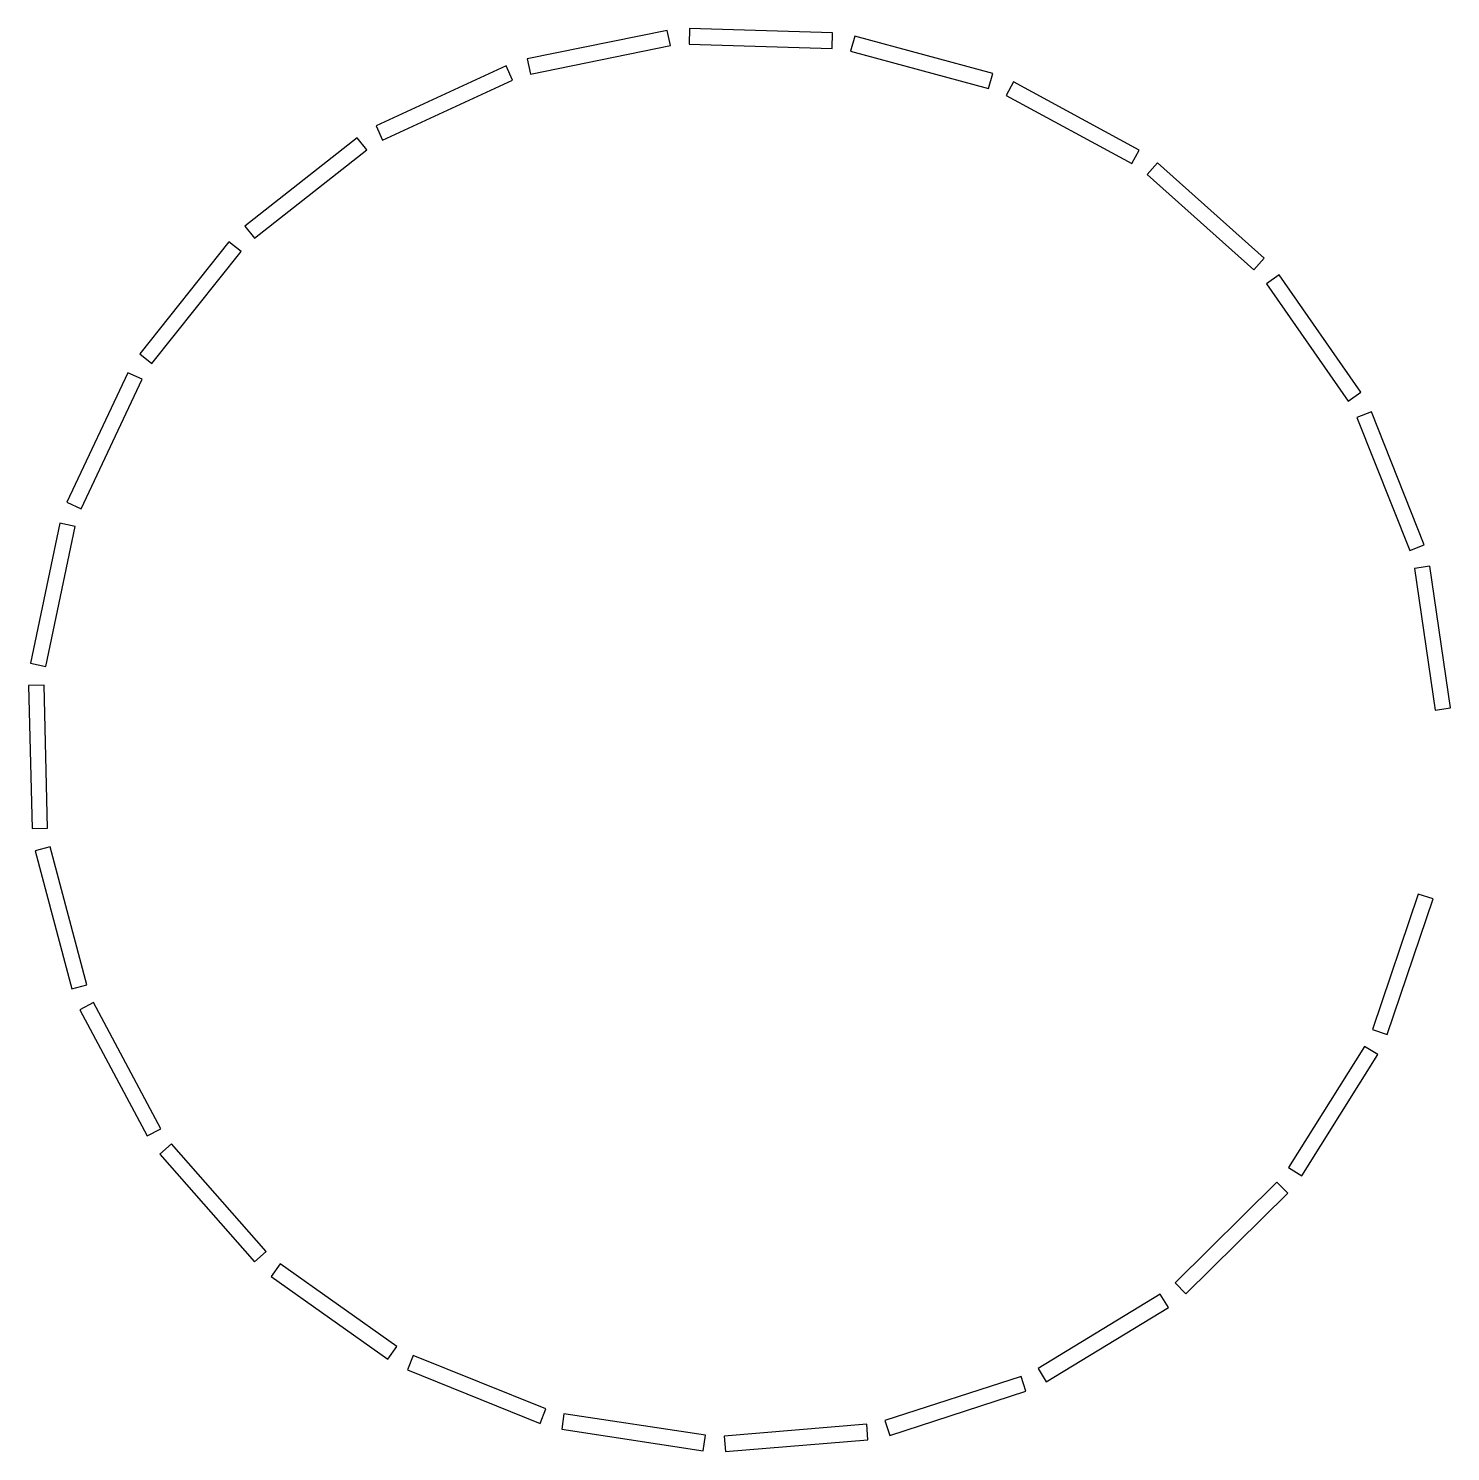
# Model space of a CAD drawing. Header units: metres. Extents: x -50 to 50, y -50 to 50.
import ezdxf

# ---------------------------------------------------------------- set-up
doc = ezdxf.new("R2010")
doc.units = ezdxf.units.M

msp = doc.modelspace()

# ---------------------------------------------------------------- linework, layer by layer
for points in [[(-14.72, 46.96), (-4.83, 48.97), (-5.05, 50.05), (-14.94, 48.03), (-14.72, 46.96)], [(6.62, 49.87), (-3.48, 50.18), (-3.51, 49.08), (6.59, 48.77), (6.62, 49.87)], [(17.93, 47), (8.18, 49.63), (7.89, 48.57), (17.64, 45.94), (17.93, 47)], [(-25.15, 42.3), (-15.98, 46.54), (-16.44, 47.54), (-25.61, 43.3), (-25.15, 42.3)], [(28.28, 41.6), (19.4, 46.41), (18.87, 45.45), (27.75, 40.64), (28.28, 41.6)], [(-34.21, 35.37), (-26.27, 41.61), (-26.95, 42.47), (-34.89, 36.23), (-34.21, 35.37)], [(37.1, 33.97), (29.57, 40.7), (28.83, 39.88), (36.37, 33.15), (37.1, 33.97)], [(-41.44, 26.53), (-35.15, 34.44), (-36.01, 35.12), (-42.3, 27.22), (-41.44, 26.53)], [(43.93, 24.51), (38.15, 32.79), (37.25, 32.16), (43.03, 23.88), (43.93, 24.51)], [(-46.44, 16.27), (-42.14, 25.41), (-43.14, 25.88), (-47.44, 16.74), (-46.44, 16.27)], [(48.39, 13.73), (44.68, 23.12), (43.65, 22.72), (47.37, 13.32), (48.39, 13.73)], [(-48.94, 5.14), (-46.86, 15.02), (-47.94, 15.25), (-50.02, 5.36), (-48.94, 5.14)], [(50.26, 2.21), (48.8, 12.21), (47.71, 12.05), (49.17, 2.05), (50.26, 2.21)], [(-48.81, -6.28), (-49.06, 3.82), (-50.16, 3.79), (-49.91, -6.31), (-48.81, -6.28)], [(-46.05, -17.35), (-48.62, -7.59), (-49.69, -7.87), (-47.11, -17.63), (-46.05, -17.35)], [(45.78, -20.85), (49.02, -11.28), (47.98, -10.93), (44.74, -20.49), (45.78, -20.85)], [(-40.81, -27.5), (-45.57, -18.59), (-46.54, -19.1), (-41.78, -28.01), (-40.81, -27.5)], [(39.75, -30.83), (45.11, -22.27), (44.17, -21.69), (38.81, -30.25), (39.75, -30.83)], [(-33.38, -36.16), (-40.06, -28.58), (-40.88, -29.31), (-34.2, -36.89), (-33.38, -36.16)], [(31.57, -39.16), (38.76, -32.06), (37.99, -31.28), (30.8, -38.38), (31.57, -39.16)], [(-24.15, -42.88), (-32.39, -37.04), (-33.03, -37.94), (-24.79, -43.77), (-24.15, -42.88)], [(21.7, -45.38), (30.33, -40.13), (29.76, -39.19), (21.13, -44.44), (21.7, -45.38)], [(-13.62, -47.29), (-22.99, -43.51), (-23.4, -44.53), (-14.03, -48.31), (-13.62, -47.29)], [(10.66, -49.16), (20.27, -46.04), (19.93, -44.99), (10.32, -48.11), (10.66, -49.16)], [(-2.36, -49.15), (-12.35, -47.64), (-12.51, -48.72), (-2.53, -50.24), (-2.36, -49.15)], [(-0.95, -50.3), (9.12, -49.47), (9.03, -48.37), (-1.04, -49.2), (-0.95, -50.3)]]:
    msp.add_lwpolyline(points)

doc.saveas('drawing.dxf')
